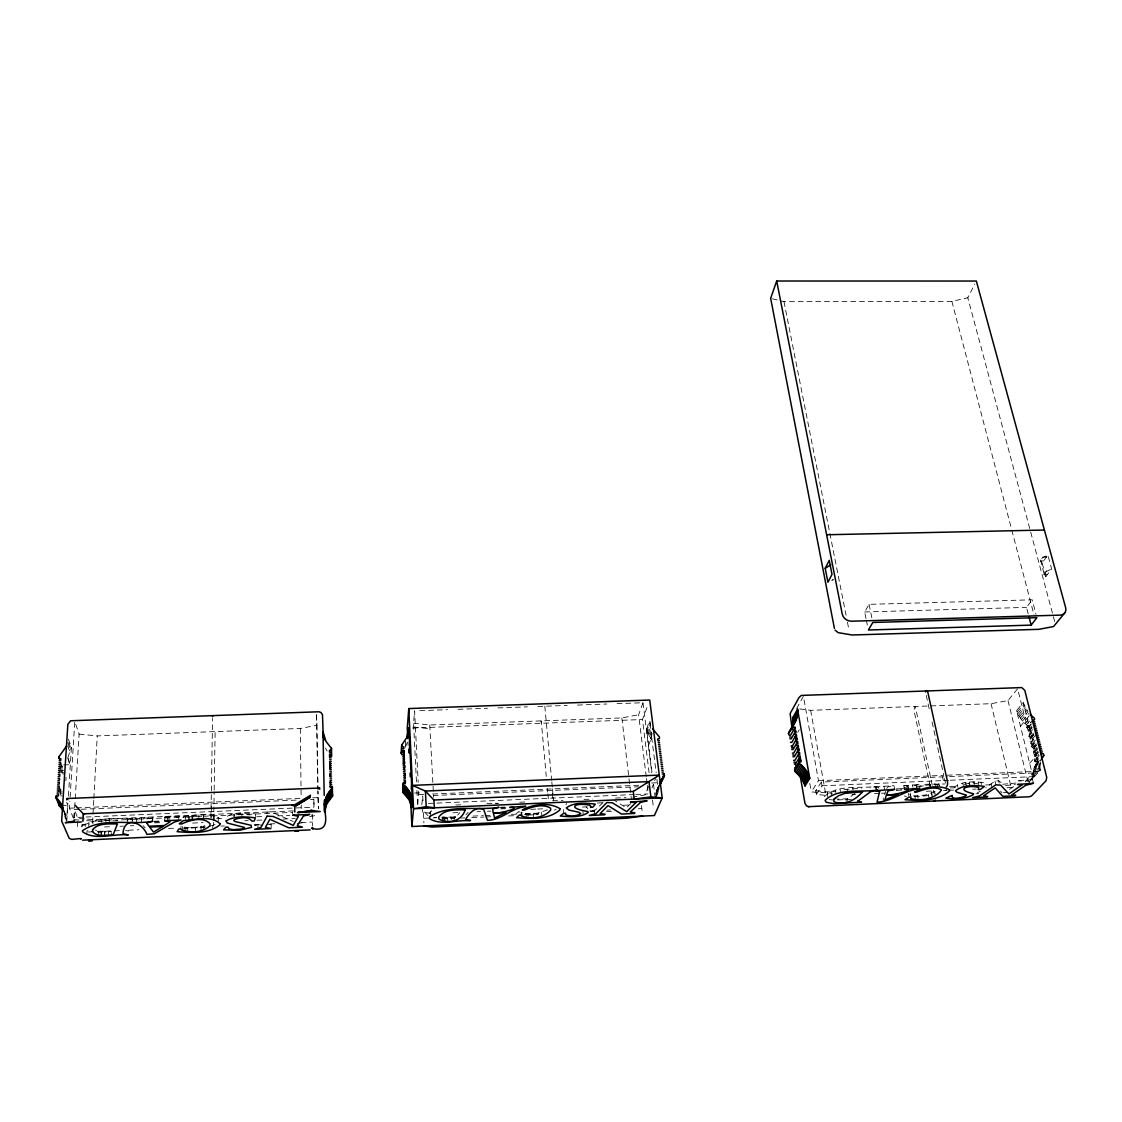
<?xml version="1.0" encoding="UTF-8"?>
<svg xmlns="http://www.w3.org/2000/svg" width="1122" height="1122" viewBox="0 0 1122 1122"><rect width="100%" height="100%" fill="white"/><g stroke="black" fill="none" stroke-linecap="round" stroke-linejoin="round"><path stroke-width="0.75" stroke-dasharray="5 3.75" d="M255.395 816.536L255.395 813.885C245.886 812.721 234.624 811.725 226.181 816.928L225.999 817.798M257.962 828.485L257.976 824.572L259.771 824.179M1039.884 767.434L1040.557 761.614L1033.657 769.103L1033.278 777.897L1040.206 770.477L1039.884 767.434L1032.955 774.881M81.976 826.185L82.074 824.418L89.227 824.109M241.903 817.896L241.931 813.927L250.01 814.993M234.105 816.564L234.133 813.913M218.257 821.486L218.313 817.517C207.388 812.973 194.863 815.049 183.475 816.62L183.377 820.617M212.773 828.036L212.815 825.413L216.56 823.899M213.446 817.461L213.489 814.334M213.629 825.483L213.671 822.272M213.699 820.659L214.162 791.767M214.19 790.042L215.115 731.586L215.326 732.947M214.092 819.887L214.148 815.904M210.908 817.181L212.563 718.445M211.132 818.008L211.174 815.357M211.329 811.613L211.455 803.717M203.447 818.864L203.517 814.881M203.671 829.943L203.741 826.002L206.35 824.979M198.79 818.962L198.86 814.979M200.95 830.659L201.02 826.718L203.741 826.002M191.904 820.35L192.002 816.367L204.541 816.227M192.661 819.326L192.76 815.329M195.523 831.472L195.607 827.545L201.02 826.718M878.877 788.303L878.484 787.307L874.936 786.957L875.665 790.687M185.817 831.416L185.915 827.475L181.54 825.876M187.739 831.612L187.837 827.671L185.915 827.475M188.44 819.761L188.524 815.764M189.716 820.771L189.814 816.774L192.002 816.367M180.923 828.863L180.979 826.213M182.521 830.561L182.62 826.605M184.022 831.079L184.12 827.124M185.523 820.21L185.621 816.213M178.707 820.799L178.819 816.802L181.231 816.031L164.864 816.746L164.415 821.304M167.585 821.304L167.711 817.307L169.927 817.531L168.609 819.06M168.959 821.388L169.071 817.391M164.738 820.743L164.864 816.746M152.368 821.837L152.816 817.265C129.998 820.757 103.911 814.067 83.168 825.708M152.676 821.276L152.816 817.265M141.414 821.865L141.568 817.854M136.323 823.071L136.477 819.06L129.745 818.99L126.688 820.28M132.158 822.763L132.326 818.751M132.522 820.827L132.634 818.148M127.585 823.45L127.754 819.439M108.287 835.217L108.483 831.248L111.569 831.107L111.373 835.077M109.227 823.183L109.423 819.158M101.261 835.231L101.457 831.248L95.244 830.042M104.444 835.301L104.655 831.332L108.483 831.248M104.669 836.044L104.865 832.075L111.695 831.725M105.777 823.38L105.987 819.355M98.666 834.978L98.876 830.995M100.896 836.142L101.092 832.173L104.865 832.075M101.681 822.398L101.822 819.719M92.635 822.749L92.902 815.89M92.986 814.151L93.743 800.238M93.841 798.513L97.249 735.92L300.317 728.473L316.951 725.233L316.474 713.017L317.792 789.004M92.874 823.8L93.014 821.122M86.815 834.726L87.039 830.743L92.621 831.795M88.708 826.311L88.933 822.286M85.272 826.521L85.426 823.843M655.963 797.532L658.586 791.431L659.189 785.162L655.444 795.736L658.656 788.247M68.442 739.188L71.401 747.392L68.176 800.028M77.656 821.584L77.376 826.353L82.369 826.732M79.606 809.327L74.403 809.551L73.912 817.559L84.346 817.111M74.066 817.924L74.585 809.186M74.697 807.447L79.115 734.125L74.795 721.586L69.971 799.523M66.773 821.43L67.965 803.38M73.393 818.233L69.424 808.177L69.859 801.248M65.875 780.603L66.086 777.209M405.323 745.821L405.687 741.011M416.458 781.824L413.569 723.213L414.607 710.857L418.169 782.385M417.805 804.334L418.59 791.108M66.619 802.244L67.839 805.33L66.324 820.308L63.688 813.829M421.802 804.726L422.728 795.961L423.12 803.689M422.756 807.181L422.195 812.398L430.511 813.113M67.867 757.574L71.401 747.392M540.93 722.231L541.225 720.899L546.274 776.41M1027.92 727.252L1026.265 727.841L1033.011 720.043M904.528 789.425L903.771 785.709L908.091 785.947L907.502 786.536M266.713 813.604L267.092 812.202L270.879 811.753L293.193 821.458M655.963 792.665L658.88 785.218M1040.711 559.99L1044.287 575.011L1045.83 576.652L1051.623 568.868L1047.878 555.095L1042.562 557.676L1039.898 561L1043.628 560.902M884.641 794.642L885.707 791.333M1033.657 769.103L1036.896 762.988L1036.462 761.221L1038.762 758.71M407.202 742.68L405.21 747.42M646.272 776.775L638.614 714.77L643.004 702.737L615.445 703.718M649.091 772.679L642.485 719.525L647.913 704.911M651.938 771.978L646.595 728.851L649.652 720.843L650.522 724.125L647.45 732.105L651.433 739.735M429.095 813.716L431.718 810.715M647.45 732.105L646.973 730.492L650.031 722.498M648.039 733.704L651.111 725.738M648.74 735.275L651.826 727.308M649.54 736.803L651.391 732.035M650.437 738.29L653.537 730.352M886.675 788.359L888.105 786.873L893.953 785.61L894.711 789.341M648.586 745.204L651.686 737.322L649.652 720.843M648.67 786.312L645.122 794.881L632.766 797.097M656.594 776.101L653.411 783.689L655.374 798.892M651.924 787.798L653.256 784.629M656.398 791.178L658.979 785.162M655.641 794.194L658.866 786.69M655.346 797.307L658.558 789.832M832.819 580.256L833.253 579.275L831.683 580.579M824.432 796.606C837.685 783.829 860.069 788.906 876.703 786.368L869.887 787.981M656.945 789.734L659.203 785.709M233.881 816.62L234.372 815.638M1054.694 621.56L967.809 297.765L974.794 284.076M128.469 831.023L125.58 830.49M796.62 708.529L803.422 696.341L818.485 780.716L811.276 791.95L832.552 793.114M866.016 618.531L864.683 611.981L869.059 604.337L1032.212 599.807L1036.055 614.407M797.742 732.371L799.257 729.749M292.281 811.753L292.646 813.829M824.628 795.274L816.395 794.432L815.75 790.744L821.374 782.062L947.795 776.634M816.395 794.432L822.033 785.793L821.374 782.062M566.512 803.268L565.979 804.783M1044.287 575.011L1046.433 570.888L1050.206 570.789M270.781 824.698L267.723 824.179M1045.83 576.652L1042.128 562.963L1047.878 555.095M1028.215 613.832L1026.532 607.381L1032.212 599.807M799.734 708.922L810.645 710.324L991.049 703.69L1008.005 700.591L1017.64 688.74L1038.299 771.305L1029.225 781.052M457.734 815.077L459.796 812.609M1033.278 777.897L1016.588 710.577L1023.194 702.653L1028.004 711.797L1021.343 719.651L1027.64 726.032L1031.006 722.119M1021.343 719.651L1017.135 712.147L1023.755 704.237M1017.78 713.704L1024.414 705.808M1018.538 715.247L1025.171 707.351M1019.379 716.748L1026.027 708.866M465.981 814.81L468.042 812.37M1020.305 718.22L1026.967 710.352M1022.451 721.039L1029.14 713.199M1020.431 726.299L1030.333 714.546M1024.905 723.662L1029.379 718.445M1026.237 724.882L1031.847 718.361M1027.808 727.575L1031.188 723.676M1031.202 724.391L1026.7 729.581L1027.99 729.538M1031.651 726.144L1027.149 731.32L1028.593 731.137L1032.072 727.168M1032.086 727.898L1027.584 733.073L1028.86 733.031M1032.535 729.651L1028.018 734.812L1029.477 734.63L1031.847 731.937M1031.847 732.708L1028.453 736.565L1029.744 736.537M1033.418 733.171L1028.888 738.318L1030.347 738.122L1033.839 734.195M1033.867 734.938L1029.323 740.071L1030.613 740.043M1035.438 735.415L1029.772 741.838L1031.23 741.642L1033.614 738.963M1033.614 739.749L1030.206 743.591L1031.497 743.549M1035.199 740.24L1030.641 745.345L1032.1 745.162L1034.498 742.498M1034.498 743.283L1031.09 747.112L1032.38 747.07M1036.083 743.788L1031.525 748.879L1032.983 748.683L1036.504 744.784M1036.532 745.555L1031.974 750.646L1033.264 750.604M1036.98 747.336L1032.408 752.413L1033.867 752.217L1037.387 748.332M1037.429 749.117L1032.857 754.18L1034.147 754.138M1037.878 750.899L1033.292 755.962L1034.764 755.765L1038.285 751.88M1038.327 752.68L1033.741 757.729L1035.031 757.687M1029.603 763.297L1036.462 755.765L1023.194 702.653M1036.462 761.221L1034.624 761.291L1034.175 759.51L1038.776 754.461M1039.182 755.457L1035.648 759.313L1034.175 759.51M1034.624 761.291L1041.525 753.732M1036.041 764.082L1039.505 760.323M1035.297 765.246L1042.212 757.729M1034.652 766.48L1041.553 758.963M1034.105 767.771L1041.006 760.267M1033.32 770.505L1040.22 763.016M1033.096 771.922L1039.996 764.461M1025.34 781.431L1033.18 772.974L1034.091 776.62L1027.359 783.843M1032.969 773.395L1039.884 765.933M1033.067 776.382L1039.982 768.949M602.977 802.567L595.544 809.846L589.457 811.164M630.859 803.478L626.314 807.882L614.085 800.126M516.274 813.871L519.065 811.206L519.262 813.759M1045.774 571.855L1051.623 568.868M874.936 786.957L893.953 785.61M1001.105 782.609L998.608 780.702L994.976 781.122L985.733 787.616M854.936 793.506L847.433 798.85L837.152 799.116M146.912 818.906L152.508 817.84M903.771 785.709L919.03 784.53L919.549 786.999M919.03 784.53L911.232 786.564M1009.463 789.383L1015.2 785.568M945.243 790.533L946.87 789.453M980.291 791.291L977.248 792.861M1033.46 783.254L1032.549 779.58L1025.606 781.192M913.294 795.975L925.327 795.091L937.515 790.379M983.517 782.735C974.233 781.319 962.171 780.87 954.654 787.111L954.808 787.672M554.38 810.14L556.217 809.243M916.394 786.999L925.44 784.292L944.878 783.983M905.482 787.434L899.606 789.86L896.198 790.014M964.121 784.362L972.143 782.707L977.907 783.801M521.421 815.848L521.113 812.033C528.855 816.185 539.444 813.296 547.101 809.818L547.452 813.632M919.381 786.999L923.392 785.779M208.818 826.479L212.815 825.413M187.865 817.293L189.814 816.774M98.371 821.613L113.182 819.677L117.712 820.575M772.329 298.761L783.983 301.678L951.891 301.397L967.809 297.765M236.041 814.824L241.931 813.927M843.968 789.65L861.822 788.037M176.743 817.209L178.819 816.802M413.569 723.213L429.726 724.994L621.854 717.926L638.614 714.77M309.742 816.62L314.342 815.764L314.272 811.122M925.538 785.288L934.977 784.404L939.577 785.232M1002.717 784.25L1015.971 783.058M1005.466 785.526L1015.396 784.474M204.947 827.237L183.938 828.471M928.118 795.624L912.719 796.844M60.77 791.992L62.285 791.922M60.518 795.891L62.033 795.821M62.033 772.651L63.533 772.567M455.756 816.886L454.059 817.068L454.298 820.911M257.976 824.572L254.638 825.413L262.52 824.965M538.181 813.969L522.123 814.6M195.607 827.545L187.837 827.671M1003.433 792.637L1008.019 792.356M590.354 811.627L594.842 811.374M975.972 793.801L978.805 793.647M1032.549 779.58L1016.63 780.786L1021.216 781.052M495.587 803.618L498.645 803.45M455.518 817.601L443.891 818.106L444.116 821.949M851.388 799.313L835.946 800.028M423.667 818.289L431.732 817.938M433.344 817.854L436.57 817.714M441.549 817.489L455.49 816.872M472.909 816.101L483.358 815.638M485.097 815.554L490.328 815.329M511.239 814.39L516.457 814.165M525.18 813.773L542.599 813.001M589.639 810.897L596.609 810.589M607.058 810.126L610.536 809.972M638.348 808.738L641.826 808.583M442.054 818.92L454.298 818.373M461.296 818.05L464.788 817.896M471.787 817.587L484.017 817.04M485.77 816.97L492.768 816.648M508.504 815.946L515.489 815.638M527.733 815.091L538.223 814.628M606.413 811.585L611.658 811.346M818.485 780.716L943.784 775.358L931.849 720.927M947.277 775.204L1038.299 771.305M949.535 776.564L1033.18 772.974M86.085 817.026L313.936 807.181L313.809 799.355L310.345 799.509M822.033 785.793L948.595 780.323M950.348 780.239L1034.091 776.62M428.309 803.464L435.224 803.17M436.949 803.1L634.028 794.558M635.767 794.488L647.871 793.955M293.501 810.869L92.803 819.579L86.156 819.06M455.812 805.007L464.452 804.628M486.892 803.661L497.256 803.212M519.71 802.23L528.336 801.851M552.557 800.799L563.048 800.337M584.015 799.425L592.767 799.046M615.487 798.065L625.978 797.602M196.462 816.592L92.607 821.108L82.439 820.322M203.391 816.283L292.576 812.398M153.77 821.29L162.494 820.897M216.588 818.541L225.312 818.148M256.714 816.774L263.698 816.479M277.653 815.862L289.869 815.329M815.75 790.744L827.251 791.936L835.876 791.557M896.226 788.906L903.126 788.612M949.591 786.578L958.16 786.199M985.579 784.993L990.726 784.769M154.191 821.991L162.774 821.627M499.893 807.307L506.849 806.999M597.395 803.029L602.612 802.805M154.682 822.889L162.872 822.524M896.618 790.309L901.822 790.07M950.25 787.953L955.425 787.728M500.931 807.994L507.396 807.714M500.819 808.878L505.461 808.682M104.472 826.956L113.112 826.563M120.026 826.269L123.49 826.115M130.404 825.806L133.855 825.652M192.619 823.071L202.998 822.608M244.75 820.771L248.243 820.617M256.952 820.238L262.183 820M283.109 819.074L295.31 818.541M852.089 794.544L855.539 794.39M874.529 793.563L879.704 793.324M881.429 793.254L884.879 793.1M926.323 791.276L934.949 790.884M943.532 790.505L946.968 790.365M948.679 790.281L953.826 790.056M972.69 789.229L976.126 789.075M1007.009 787.714L1012.156 787.49L1011.287 783.871M452.825 812.791L459.74 812.482M477.046 811.711L480.511 811.557M487.439 811.262L490.903 811.108M530.706 809.341L535.909 809.116M537.634 809.046L546.288 808.653M582.346 807.069L587.493 806.844M623.523 805.245L630.382 804.951M88.456 832.005L112.691 830.925M114.43 830.855L121.414 830.532M128.399 830.224L138.89 829.761M168.566 828.443L177.304 828.05M184.289 827.741L205.242 826.816M220.964 826.115L224.456 825.96M254.147 824.642L259.378 824.404M269.869 823.941L275.1 823.716M301.005 822.566L312.561 822.047M62.159 793.871L60.251 793.633M61.401 805.61L67.839 805.33M414.565 793.058L423.275 792.693M651.545 783.016L658.516 782.721M69.424 808.177L74.683 807.966M76.422 807.882L300.444 798.387M312.687 797.854L317.947 797.644L317.821 790.73M418.772 794.6L423.976 794.376M432.657 794.011L639.358 785.218M81.345 809.257L296.46 800.098M433.218 795.512L638.306 786.76M63.603 764.923L70.391 764.657L67.404 756.579L70.265 766.564M63.659 770.646L61.766 770.407M412.503 728.024L642.485 719.525M419.81 710.675L447.594 709.693M458.014 709.314L487.523 708.263M497.93 707.898L527.452 706.846M537.859 706.481L567.199 705.429M577.535 705.065L606.834 704.027M297.246 823.464L302.744 822.749L299.35 822.721M864.683 611.981L1026.532 607.381M1043.586 574.716L1047.345 574.618M1042.717 557.129L1046.461 557.031M442.545 819.495L442.405 816.942L451.156 817.195L451.381 821.038M164.541 817.307L167.711 817.307M97.838 832.145L101.092 832.173M101.457 831.248L104.655 831.332M73.954 819.663L80.742 820.196M84.487 818.934L77.839 818.415L74.403 809.551M62.636 766.873L61.836 766.13M829.186 799.621L833.225 799.986M79.115 734.125L97.249 735.92M413.752 727L429.922 728.781M61.121 790.028L60.35 789.509M434.004 817.349L436.248 817.714M904.304 796.003L906.352 796.466M136.477 819.06L138.132 820.07M586.189 806.928L587.788 808.696M311.453 814.881L312.477 816.059M910.699 795.428L909.732 794.18M1042.128 562.963L1040.599 561.309M218.313 817.517L219.477 818.541M428.015 815.652L423.275 810.673L423.906 822.889M143.153 825.68L145.173 827.924M1000.515 791.108L1001.904 792.735M327.119 751.011L325.464 747.995M64.389 811.991L66.689 819.775L64.22 813.674M63.056 808.892L66.128 816.536M63.393 810.505L66.478 818.134M64.431 811.907L65.679 814.965M58.919 788.009L61.415 794.25M58.793 789.972L61.289 796.213M59.045 786.031L61.542 792.3M61.57 769.706L63.407 774.503M60.209 768.444L62.664 774.825M60.462 764.559L62.916 770.968M60.588 762.623L63.042 769.047M67.783 746.046L70.167 752.582M68.737 742.568L71.107 749.131M67.727 742.68L70.7 750.856M1016.588 710.577L1017.135 712.147M951.891 301.397L1011.357 528.434M1011.792 530.117L1033.979 614.842M1040.206 770.477L1036.462 755.765L1039.617 771.109M1028.678 780.421L1029.589 784.096M1008.005 700.591L1028.089 782.272M991.049 703.69L1010.642 785.302M998.608 780.702L999.183 783.156M994.976 781.122L995.845 784.811M991.189 783.955L992.044 787.63M980.937 782.09L981.498 784.558M978.104 781.838L978.959 785.54M973.84 781.866L974.415 784.334M646.595 728.851L646.973 730.492M969.254 782.188L970.095 785.891M969.071 783.002L969.913 786.704M965.593 782.665L966.435 786.354M962.76 783.198L963.588 786.901M957.332 784.867L957.879 787.335M926.253 695.402L929.984 712.414M944.472 778.486L945.495 783.17M942.564 776.859L943.364 780.547M938.904 783.479L939.437 785.961M936.926 784.53L937.726 788.233M934.892 783.563L935.706 787.265M934.668 792.062L935.453 795.736M932.256 785.288L915.314 706.481L914.767 707.267A3.801 1.318 86.4 0 0 914.388 712.274L929.97 785.035M933.336 790.337L934.037 793.577M930.124 784.601L930.923 788.317M931.428 791.809L932.144 795.189M931.484 793.408L932.27 797.083M929.409 783.885L930.194 787.602M928.301 794.404L929.086 798.079M916.267 785.274L917.039 788.976M917.586 796.045L918.105 798.485M912.467 784.909L912.971 787.378M914.823 796.073L915.328 798.513M910.251 793.226L910.755 795.68M908.091 785.947L908.862 789.664M907.502 785.793L908.273 789.509M908.315 793.366L908.82 795.821M869.059 604.337L872.131 619.176M906.436 785.723L907.193 789.439M866.352 620.171L867.699 626.735M883.926 786.143L884.669 789.874M883.14 797.938L883.87 801.613M783.983 301.678L846.058 615.207M847.419 622.065L849.116 630.634M875.903 786.915L876.633 790.645M875.595 786.41L876.338 790.14M852.58 787.462L853.043 789.958M847.11 788.934L847.811 792.665M847.433 798.85L848.134 802.539M845.792 799.018L846.479 802.721M839.957 789.131L840.42 791.627M835.385 790.267L835.848 792.763M830.911 791.781L831.598 795.512M827.251 791.936L827.685 794.39M827.194 793.605L827.868 797.321M810.645 710.324L825.624 793.422M809.775 783.437L811.276 791.95M651.686 737.322L656.16 772.735M643.004 702.737L651.77 772.679M652.499 800.112L653.565 808.682M646.482 778.5L647.114 783.661M647.324 785.386L648.39 793.997M641.461 805.596L642.359 813.071M621.854 717.926L631.363 798.822M656.931 779.299L658.319 792.062M594.169 810.505L594.562 814.292M582.907 811.29L583.174 813.829M563.286 809.523L563.651 813.338M544.801 706.229L551.673 780.295M551.828 782.02L552.305 787.195M552.473 788.906L553.104 795.736M553.258 797.447L553.581 800.856M552.319 793.492L552.739 798.079M547.382 788.556L547.69 792.02M547.859 793.759L548.49 800.687M541.561 812.202L541.898 816.003M533.329 813.702L533.665 817.503M527.817 813.899L528.041 816.437M526.092 813.815L526.414 817.629M521.772 812.749L522.081 816.578M521.197 812.342L521.407 814.881M447.566 817.279L447.79 821.122M444.677 817.195L444.887 821.038M429.726 724.994L433.653 797.125M430.399 811.669L430.61 815.54M416.879 790.449L417.552 804.236M407.931 742.021L408.085 745.471M313.809 799.355L314.23 808.008M317.947 797.644L318.41 808.864L318.101 791.431M316.951 725.233L318.073 789.692M312.449 814.334L312.617 825.918M300.317 728.473L301.159 798.093M301.243 805.049L301.285 808.541M271.173 824.151L271.173 828.05M82.074 825.722A1.949 1.711 -25.4 0 1 83.491 824.418"/><path stroke-width="1.5" d="M82.916 821.332L83.351 813.843L75.034 805.203M294.974 831.234L298.564 830.897L296.208 831.136M311.776 828.387L312.645 827.657L312.673 829.018M88.736 840.799L89.718 840.925M89.69 840.378L90.363 840.602L89.059 840.336M403.892 780.912L405.323 780.856L405.421 782.777L403.359 782.861L402.868 792.413L409.221 799.916L411.648 807.63L412.335 800.112L408.899 727.94L406.585 737.869L401.676 745.078L401.101 753.044L401.985 754.868M797.588 714.013L797.56 709.16L793.072 717.168L792.132 726.635L788.429 733.522L789.285 735.247L790.603 735.219L795.091 727.337L793.38 727.196L792.889 725.625L796.073 720.184L797.588 714.013L793.086 721.993M56.1 797.966L60.462 802.889L63.575 810.589L59.256 805.694L56.1 797.966L56.226 795.989L58.4 795.891L58.526 793.913L57.012 793.969M66.521 746.116L58.835 756.915L58.961 758.612L60.84 758.767L60.714 760.688L59.214 760.786M59.256 805.694L59.382 803.731M403.71 753.774L403.948 750.618L402.518 750.646M403.878 757.518L404.116 754.363L402.686 754.405M403.85 760.968L403.611 764.11L403.527 762.245M403.822 764.405L404.285 758.121L402.854 758.163M404.018 764.713L404.257 761.572M404.229 765.022L404.467 761.88L403.022 761.922M410.764 802.356L411.9 826.493L654.421 815.54L662.204 797.868L649.722 700.044L408.773 708.571L407.272 728.22L407.763 738.571M404.397 768.78L404.635 765.667L403.205 765.709M402.868 792.413L403.359 782.861M407.567 737.869L407.819 734.644M404.733 776.34L404.986 773.24L403.541 773.282M408.015 736.214L408.268 732.989M408.212 736.158L408.899 727.94M404.144 793.478L404.747 785.849L403.457 784.769M405.084 783.927L405.323 780.856M405.351 794.628L405.954 786.999L404.747 785.849M409.754 744.77L409.109 752.736L408.941 749.398M409.334 752.988L409.853 746.635M406.459 795.849L407.09 788.233L405.954 786.999M407.482 797.139L408.113 789.537L407.09 788.233M408.394 798.499L409.039 790.912L408.113 789.537M409.221 799.916L409.867 792.342L409.039 790.912M409.923 801.389L410.596 793.815L409.867 792.342M411.241 789.018L411.648 784.432M410.526 802.903L410.596 793.815M411.017 804.446L411.199 795.344M411.395 806.031L411.69 796.901M332.322 786.522L332.364 788.415C325.632 794.18 323.192 803.576 324.665 812.146L326.6 804.179L332.533 796.087L332.322 786.522L330.247 786.564M411.9 826.493L413.569 808.738L408.773 708.571M74.557 820.294L74.234 821.192M776.69 281.019L842.243 614.141A8.359 6.97 27.6 0 0 851.654 621.209L1059.925 615.137A8.387 6.592 32.3 0 0 1065.662 607.759L976.35 281.047L776.69 281.019L770.66 298.34L834.403 628.362M834.095 799.243L833.786 801.613C844.375 806.339 855.581 799.972 862.538 791.767L844.67 793.38L838.513 795.779L834.095 799.243L835.946 797.419M659.624 783.661L664.448 775.779L664.21 773.942L662.246 773.984M92.172 840.953L91.036 840.967M659.526 783.801L660.816 780.786M659.638 783.969L661.587 779.439M659.848 784.194L664.21 773.942M663.397 776.929L660.157 784.502L664.448 775.779M80.854 838.527L71.85 839.396L69.227 838.386L61.654 821.009L67.867 724.307L70.63 720.773L318.999 711.769L320.99 712.498L322.491 714.714L323.262 737.28M825.217 568.293L829.256 560.327L832.005 574.394L827.938 582.276L825.217 568.293L830.771 564.885M1041.553 758.963L1043.811 755.457L1043.362 753.689L1041.525 753.732M793.184 718.781L797.672 710.787M793.198 720.394L797.686 712.414M792.875 723.564L797.377 715.598M792.553 725.121L797.055 717.168M792.132 726.635L796.62 718.697M788.429 733.522L792.889 725.625M789.355 732.259L796.073 720.184M790.211 730.927L794.685 723.017M794.376 730.969L795.722 730.941L791.22 738.795L789.902 738.809M794.993 734.573L796.339 734.531L791.837 742.357L790.505 742.385M791.445 747.799L792.763 747.743L792.455 745.948L796.971 738.15L795.624 738.178M796.255 741.796L797.602 741.754L793.072 749.538L791.739 749.552M796.886 745.429L798.233 745.387L793.689 753.128L792.356 753.157M797.518 749.061L798.864 749.019L794.306 756.733L792.974 756.761M798.149 752.708L799.495 752.666L794.923 760.351L793.605 760.379M795.863 765.793L795.554 763.984L800.14 756.312L798.78 756.354M798.92 760.702L800.449 758.149L800.14 756.312M797.56 709.16L809.747 778.458L805.035 785.947L801.795 778.542L794.909 771.333L794.6 769.51L799.173 761.894L801.094 761.81L800.771 759.973L799.411 760.015M800.771 759.973L796.171 767.616L794.853 767.63M794.909 771.333L799.495 763.731L799.173 761.894M796.241 772.357L800.842 764.755L799.495 763.731M797.518 773.451L802.132 765.863L800.842 764.755M798.71 774.629L803.338 767.055L802.132 765.863M799.832 775.877L804.474 768.304L803.338 767.055M800.856 777.181L805.512 769.622L804.474 768.304M801.795 778.542L806.466 770.996L805.512 769.622M802.651 779.944L807.335 772.413L806.466 770.996M803.408 781.403L808.092 773.885L807.335 772.413M804.053 782.89L808.752 775.386L808.092 773.885M804.6 784.404L809.299 776.901L808.752 775.386M925.51 692.008L926.085 691.18A3.871 1.374 86.5 0 1 928.006 693.045L947.347 780.912A4.011 1.445 85.2 0 1 946.926 786.129L946.309 786.873M1031.146 625.122L1036.896 617.647L872.818 622.472L868.358 630.003L1031.146 625.122L1029.056 617.058M1064.792 612.878L1053.558 626.553L1038.972 629.316L852.089 634.996L838.12 632.64L835.077 630.129M935.425 800.07L934.836 800.785A3.941 1.388 85.1 0 1 933.77 800.729M401.101 753.044L402.279 751.726M1041.511 757.967L1043.811 755.457M74.318 821.08L65.258 822.678L81.429 821.963M633.285 791.445L659.301 775.092L412.447 785.386L425.392 791.052L433.919 800.014L434.34 807.826L426.206 806.662L413.569 808.738L662.204 797.868L650.858 796.872L634.196 799.088L633.285 791.445L433.919 800.014M310.57 795.218L294.721 804.769L294.735 806.536L310.233 797.125L294.735 806.536L294.791 812.104M294.609 806.073L291.215 804.909L83.351 813.843M808.948 806.648L1029.421 796.76L1031.511 795.947L1046.083 780.702L1046.742 777.336L1024.807 690.395L1021.735 687.576L801.332 695.43L799.046 697.463L790.112 713.606L792.188 729.496M310.457 810.224L320.247 811.571L297.4 812.552L310.598 810.771L298.298 812.524M799.102 758.234L800.449 758.149M794.067 729.23L795.4 729.132L795.091 727.337M794.699 732.82L796.031 732.736L795.722 730.941M795.316 736.425L796.662 736.341L796.339 734.531M795.947 740.043L797.293 739.945L796.971 738.15M796.578 743.662L797.924 743.577L797.602 741.754M797.209 747.294L798.555 747.21L798.233 745.387M797.84 750.927L799.187 750.842L798.864 749.019M798.471 754.587L799.818 754.489L799.495 752.666M403.808 779.047L405.238 778.948L405.154 777.055L403.71 777.097M402.433 748.837L403.864 748.739L403.78 746.873L401.985 746.719L401.676 745.078M402.602 752.582L404.032 752.483L403.948 750.618M402.77 756.326L404.201 756.242L404.116 754.363M402.952 760.099L404.383 760.001L404.285 758.121M403.121 763.872L404.551 763.773L404.467 761.88M403.289 767.644L404.719 767.56L404.635 765.667M403.457 771.445L404.888 771.347L404.804 769.454L403.373 769.496M403.625 775.246L405.07 775.148L404.986 773.24M57.404 788.107L58.919 788.009L59.045 786.031L57.531 786.087M57.138 792.048L58.667 791.936L58.793 789.972L57.278 790.014M58.947 764.657L60.462 764.559L60.588 762.623L59.087 762.665M58.695 768.542L60.209 768.444L60.336 766.508L58.835 766.55M58.442 772.441L59.957 772.343L60.083 770.393L58.568 770.435M58.176 776.34L59.69 776.242L59.831 774.292L58.316 774.334M57.923 780.253L59.438 780.155L59.564 778.191L58.049 778.233M57.657 784.166L59.186 784.068L59.312 782.104L57.797 782.16M66.787 798.527L319.826 787.995M642.724 816.073L626.511 818.219L431.97 827.026L424.06 825.946M1042.352 751.88L1041.076 751.95M1040.543 744.728L1039.267 744.798M1041.44 748.304L1040.164 748.36M1038.734 737.617L1037.471 737.687M1039.631 741.165L1038.369 741.235M1036.952 730.534L1035.676 730.604M793.927 762.231L795.246 762.161M1037.836 734.068L1036.574 734.139M1035.171 723.494L1033.895 723.55M662.906 768.332L661.531 768.402M792.679 755.008L793.997 754.938M1036.055 727.014L1034.793 727.07M663.383 772.048L662.008 772.118M661.938 760.912L660.577 760.982M662.415 764.615L661.054 764.685M660.521 749.847L659.147 749.903M789.593 737.07L790.912 737M660.984 753.521L659.624 753.591M661.461 757.21L660.101 757.28M659.568 742.512L658.207 742.582M331.579 780.716L330.12 780.786L330.191 783.885M660.045 746.172L658.684 746.242M331.663 784.558L330.205 784.643L330.275 787.714M331.411 773.044L329.966 773.114L330.036 776.242M331.495 776.873L330.036 776.943M331.158 761.614L329.714 761.684L329.784 764.839M331.242 765.414L329.798 765.485L329.868 768.626M331.327 769.229L329.882 769.299M331.004 754.026L329.559 754.096L329.63 757.28M331.088 757.813L329.63 757.883M81.457 838.737L80.756 839.018M292.127 804.937L294.721 804.769M310.163 829.901L82.593 840.154M312.631 828.583C326.474 831.668 326.965 821.725 324.665 810.042M330.163 782.707L331.621 782.693M795.554 763.984L794.222 763.998M661.77 770.253L663.144 770.239M658.923 748.079L660.283 748.051M329.756 763.577L331.214 763.563M1037.023 735.906L1038.299 735.892M792.455 745.948L791.122 745.962M659.385 751.754L660.76 751.726M329.84 767.392L331.285 767.364M1037.92 739.454L1039.196 739.44M659.862 755.429L661.237 755.415M329.924 771.207L331.369 771.179M1038.818 743.016L1040.094 743.002M660.339 759.131L661.714 759.103M329.994 775.036L331.453 775.007M1039.715 746.579L1041.006 746.565M660.816 762.834L662.19 762.806M330.078 778.864L331.537 778.85M1040.613 750.155L1041.903 750.141M661.293 766.536L662.667 766.522M1034.344 725.303L1035.62 725.289M329.588 755.99L331.046 755.976M1035.227 728.837L1036.518 728.823M658.446 744.405L659.806 744.391M329.672 759.776L331.13 759.762M1036.125 732.371L1037.401 732.357M826.619 534.759L1044.414 530.033M311.229 810.519L312.126 810.519M312 828.345L312.603 827.559M89.676 840.574L88.526 840.644M799.902 774.096L804.951 803.268L806.466 805.82L808.275 806.592M808.078 806.578L809.243 806.676M330.962 752.189L329.517 752.217L329.475 750.323L331.285 750.043L331.481 748.36L326.011 741.474L322.996 731.656L324.202 795.358M659.343 740.73L657.969 740.744L657.744 738.921L659.427 738.641L659.441 737.028L652.625 728.851M1034.736 721.783L1033.46 721.797L1033.011 720.043L1034.568 719.777L1034.386 718.22L1030.333 714.546M60.462 802.889L63.239 808.85M56.226 795.989L57.488 799.088M57.348 799.074L60.476 806.802M61.289 804.306L63.393 810.505M59.536 801.543L62.65 809.243M58.484 800.267L61.612 807.98M61.991 805.778L63.056 808.892M58.835 756.915L60.055 760.141M809.299 776.901L809.747 778.458M793.072 717.168L793.927 721.993M804.179 780.968L805.035 785.947M212.451 715.85L212.591 716.692M412.069 798.499L412.335 800.112M650.858 796.872L648.965 781.613L425.392 791.052L426.206 806.662M411.227 796.886L411.746 806.522M410.077 773.226L410.245 776.62M411.199 797.265L411.648 807.63M324.567 802.959L324.805 810.519M325.745 798.121L325.983 805.708M323.206 733.367L323.318 736.607M325.24 799.706L325.478 807.293M322.996 731.656L323.15 736.537M324.847 801.318L325.085 808.892M326.376 796.564L326.6 804.179M323.992 736.705L324.09 739.945M327.975 793.605L328.171 801.234M327.119 795.063L327.344 802.679M328.928 792.202L329.125 799.846M329.98 790.87L330.163 798.513M324.314 800.309L324.44 805.259M332.491 794.18L332.533 796.087M331.13 789.608L331.299 797.265M324.581 808.653L324.665 812.146M331.481 748.36L331.649 756.354M318.438 788.107A1.879 1.739 -10.7 0 1 319.784 789.285M66.759 799.86A2.006 1.739 -24.1 0 1 68.232 798.527M83.337 815.175A2.006 1.767 -24.6 0 1 84.795 813.843M590.579 806.283L590.565 807.391L592.837 807.195L595.319 804.137C585.965 802.959 574.085 801.921 566.301 807.952L568.882 810.084L578.728 812.202L580.761 813.618C576.596 816.269 569.934 816.858 565.502 814.6L565.6 813.198L563.651 813.338L560.285 816.003C569.387 816.872 580.369 817.798 588.18 812.496L587.9 811.529C565.965 808.064 574.787 802.174 589.821 805.217L590.579 806.283M92.621 829.761L92.593 831.626C97.319 837.531 106.534 834.712 113.126 834.88L117.417 823.899C109.311 824.081 98.231 822.65 92.621 829.761M949.605 789.818L949.591 790.842C938.216 801.248 919.689 800.94 905.061 799.677L909.072 797.055L911.008 796.915L910.699 798.583C920.727 801.346 935.033 799.018 941.33 790.239L941.078 789.509C933.364 785.975 923.953 789.509 916.408 792.146L914.514 791.95C924.766 787.097 939.423 784.432 949.605 789.818M1022.114 784.727L1008.902 793.969L1000.684 785.134L995.845 784.811L979.702 795.849L972.564 797.686L986.869 797.041L987.725 796.508L983.643 795.736L995.172 787.882L1002.759 796.368L1014.905 795.793L1015.719 795.26L1011.693 794.951L1025.606 785.33L1033.46 783.254L1017.514 784.474L1022.114 784.727M879.62 791.487L877.025 802.188C891.906 801.599 904.234 790.463 918.988 788.794L919.816 788.247L904.528 789.425C919.465 788.794 886.927 797.363 886.703 794.166L888.133 790.926L894.711 789.341L875.665 790.687L879.62 791.487M559.934 808.682L559.892 809.832C548.882 819.972 530.706 818.667 516.583 817.686L519.374 815.035L521.407 814.881L521.421 815.848C530.313 819.845 544.479 817.868 550.734 809.958L550.523 808.092C542.768 803.464 532.179 806.774 524.409 810.084L522.221 809.902C532.852 804.137 549.64 802.006 559.934 808.682M965.902 795.007L965.86 795.807C963.083 797.63 950.418 800.547 952.255 795.344L945.86 798.121C954.878 799.355 965.158 799.271 973.237 794.713L973.531 793.745C953.574 789.145 969.17 784.573 978.749 787.49L978.244 789.636L980.418 789.439L984.359 786.424C975.074 785.021 963.013 784.573 955.481 790.786L956.982 792.258L965.902 795.007M146.758 822.917L148.903 826.213L164.359 825.526L170.025 821.781L164.738 820.743L181.119 820.028L174.261 822.131L154.331 833.758L146.926 834.375C142.256 822.117 124.065 815.834 122.957 833.618L128.301 834.978C113.813 833.295 95.286 840.981 82.593 831.781L82.481 830.729C101.976 817.026 130.04 825.357 152.676 821.276L146.758 822.917M219.968 823.674L219.87 824.838C208.566 834.263 191.091 832.566 177.136 831.697L178.791 829.004L180.923 828.863L181.427 829.831C190.235 833.323 202.816 832.524 209.856 825.82L210.123 823.814C203.32 816.339 189.772 820.056 181.68 824.011L179.225 823.828L183.377 820.617C194.933 819.775 210.74 815.049 219.968 823.674M857.643 801.332L861.556 802.16L833.898 803.689L826.185 802.258L825.105 800.323C838.4 787.574 860.77 792.651 877.432 790.098L870.602 791.711L857.643 801.332M226.125 820.897L227.177 823.001L244.498 827.447L242.254 828.962L233.194 829.705L229.309 828.976L227.864 827.054L225.831 827.209L223.559 829.901L240.08 830.196L251.51 827.335L251.146 825.329L234.961 821.5L233.839 820.589L234.344 819.607C239.533 817.7 248.214 815.862 251.917 821.136L254.259 820.939L255.381 817.854C245.858 816.69 234.596 815.708 226.125 820.897M267.092 816.171L260.921 827.433L254.638 829.326L270.795 828.597L265.437 827.293L269.897 819.284L288.775 827.826L302.449 827.18L297.26 825.694L303.417 816.059L309.756 814.404L292.66 815.147L298.424 816.255L293.235 825.371L273.193 816.465L267.092 816.171M886.45 795.035L884.837 799.972L898.049 794.516L886.45 795.035M465.167 809.86C461.535 821.669 448.534 823.941 438.968 819.158L438.604 817.461C443.877 808.906 456.388 809.958 465.167 809.86M429.712 816.55L429.417 818.555C440.974 826.03 457.005 819.383 469.95 820.855L470.483 820.308L465.672 819.481C469.066 812.973 475.84 805.961 483.708 809.523L487.425 820.28C501.211 820.364 511.562 807.952 525.18 806.704L525.755 806.143L509.739 807.391C525.98 806.746 494.017 815.652 493.119 812.202L492.698 808.934L498.925 807.321C476.289 810.799 449.964 803.997 429.712 816.55M635.795 802.651L626.749 811.655L612.402 802.805L606.904 802.496L595.95 813.632L589.246 815.498L604.506 814.81L605.123 814.263L600.172 813.492L608.04 805.582L621.476 814.081L634.421 813.464L634.982 812.931L630.312 811.991L640.494 802.454L647.128 800.828L630.424 802.09L635.795 802.651M162.746 826.507L153.56 832.103L149.619 827.082L162.746 826.507M505.756 812.524L494.62 818.05L493.371 813.071L505.756 812.524"/></g></svg>
